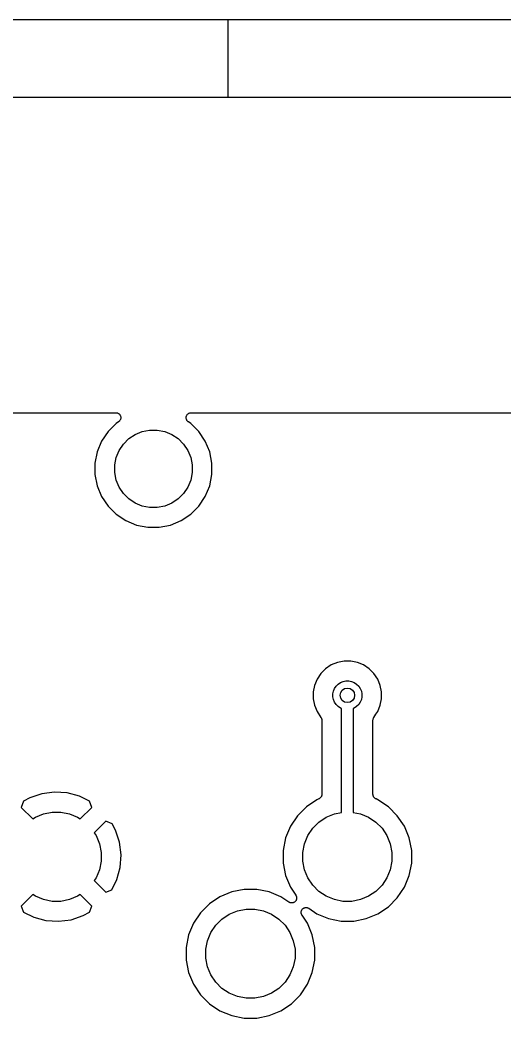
# Model space of a CAD drawing. Extents: x -66 to 211, y -177 to 13.
# Drawn here: x 29.07 to 41.55, y -12.67 to 13.06 of the extents above; entities that cross this region are included whole.
import ezdxf

# ---------------------------------------------------------------- set-up
doc = ezdxf.new("R2010")
doc.units = 0
doc.layers.add('BLACK', color=7, linetype='CONTINUOUS')

msp = doc.modelspace()

# ---------------------------------------------------------------- linework, layer by layer
at = {"layer": 'BLACK', "linetype": 'CONTINUOUS'}
for p, q in [((211.435, 13.0581), (-65.5675, 13.0581)), ((34.4325, 11.0581), (34.4325, 13.0581)), ((209.435, 11.0581), (-63.5675, 11.0581)), ((28.4807, 2.93375), (31.5408, 2.93375)), ((31.5408, 2.93375), (31.5422, 2.93374)), ((31.5422, 2.93374), (31.5422, 2.93374)), ((31.5422, 2.93374), (31.5422, 2.93374)), ((31.5422, 2.93374), (31.5425, 2.93374)), ((31.5425, 2.93374), (31.5551, 2.93233)), ((31.5551, 2.93233), (31.5668, 2.93104)), ((31.5668, 2.93104), (31.567, 2.931)), ((31.567, 2.931), (31.5672, 2.93098)), ((31.5672, 2.93098), (31.579, 2.92723)), ((31.579, 2.92723), (31.5905, 2.92361)), ((31.5905, 2.92361), (31.5906, 2.92353)), ((31.5906, 2.92353), (31.5908, 2.92348)), ((31.5908, 2.92348), (31.6016, 2.91755)), ((31.6016, 2.91755), (31.6122, 2.91173)), ((31.6122, 2.91173), (31.6124, 2.91162)), ((31.6124, 2.91162), (31.6125, 2.91154)), ((31.6125, 2.91154), (31.6221, 2.90351)), ((31.6221, 2.90351), (31.6313, 2.89585)), ((31.6313, 2.89585), (31.6314, 2.89572)), ((31.6314, 2.89572), (31.6315, 2.89561)), ((31.6315, 2.89561), (31.6394, 2.88578)), ((31.6394, 2.88578), (31.6468, 2.87657)), ((31.6468, 2.87657), (31.6469, 2.87643)), ((31.6469, 2.87643), (31.647, 2.87629)), ((31.647, 2.87629), (31.6528, 2.86528)), ((31.6528, 2.86528), (31.6584, 2.85464)), ((31.6584, 2.85464), (31.6584, 2.85447)), ((31.6584, 2.85447), (31.6585, 2.85433)), ((31.6585, 2.85433), (31.6619, 2.84279)), ((31.6619, 2.84279), (31.6654, 2.83088)), ((31.6654, 2.83088), (31.6655, 2.83071)), ((31.6655, 2.83071), (31.6655, 2.83055)), ((31.6655, 2.83055), (31.6666, 2.81839)), ((33.355, 2.81995), (33.3563, 2.83229)), ((33.3563, 2.83261), (33.3599, 2.84408)), ((33.3563, 2.83245), (33.3563, 2.83261)), ((33.3563, 2.83229), (33.3563, 2.83245)), ((33.3599, 2.84408), (33.3636, 2.85597)), ((33.3636, 2.85597), (33.3637, 2.85611)), ((33.3637, 2.85627), (33.3696, 2.86698)), ((33.3637, 2.85611), (33.3637, 2.85627)), ((33.3696, 2.86698), (33.3754, 2.87777)), ((33.3754, 2.87777), (33.3755, 2.8779)), ((33.3755, 2.8779), (33.3756, 2.87805)), ((33.3756, 2.87805), (33.3835, 2.88752)), ((33.3835, 2.88752), (33.3912, 2.89687)), ((33.3912, 2.89687), (33.3913, 2.89697)), ((33.3913, 2.89697), (33.3914, 2.8971)), ((33.3914, 2.8971), (33.401, 2.90489)), ((33.401, 2.90489), (33.4104, 2.91253)), ((33.4104, 2.91253), (33.4105, 2.91261)), ((33.4105, 2.91261), (33.4107, 2.91272)), ((33.4107, 2.91272), (33.4216, 2.9185)), ((33.4216, 2.9185), (33.4323, 2.92417)), ((33.4323, 2.92417), (33.4324, 2.92422)), ((33.4324, 2.92422), (33.4326, 2.9243)), ((33.4326, 2.9243), (33.4444, 2.92782)), ((33.4444, 2.92782), (33.456, 2.93133)), ((33.456, 2.93133), (33.4562, 2.93135)), ((33.4562, 2.93135), (33.4563, 2.9314)), ((33.4563, 2.9314), (33.4686, 2.93256)), ((33.4686, 2.93256), (33.4807, 2.93375)), ((33.4807, 2.93375), (47.5448, 2.93375)), ((31.5494, 2.6598), (31.3394, 2.44975)), ((31.6113, 2.70115), (31.5494, 2.6598)), ((31.6207, 2.70888), (31.6113, 2.70115)), ((31.6303, 2.71664), (31.6207, 2.70888)), ((31.6304, 2.71677), (31.6303, 2.71664)), ((31.6305, 2.71687), (31.6304, 2.71677)), ((31.6381, 2.72613), (31.6305, 2.71687)), ((31.646, 2.73574), (31.6381, 2.72613)), ((31.6461, 2.73588), (31.646, 2.73574)), ((31.6462, 2.73601), (31.6461, 2.73588)), ((31.6519, 2.7466), (31.6462, 2.73601)), ((31.6578, 2.75754), (31.6519, 2.7466)), ((31.6579, 2.7577), (31.6578, 2.75754)), ((31.658, 2.75784), (31.6579, 2.7577)), ((31.6615, 2.7693), (31.658, 2.75784)), ((31.6652, 2.78121), (31.6615, 2.7693)), ((31.6664, 2.79341), (31.6652, 2.78154)), ((31.6652, 2.78154), (31.6652, 2.78138)), ((31.6652, 2.78138), (31.6652, 2.78121)), ((31.6678, 2.80586), (31.6664, 2.79341)), ((31.6666, 2.81839), (31.6678, 2.8062)), ((31.6678, 2.8062), (31.6677, 2.80604)), ((31.6677, 2.80604), (31.6678, 2.80586)), ((33.3537, 2.80797), (33.355, 2.81995)), ((33.3537, 2.80781), (33.3537, 2.80797)), ((33.3537, 2.80764), (33.3537, 2.80781)), ((33.3548, 2.79544), (33.3537, 2.80764)), ((33.3559, 2.78328), (33.3548, 2.79544)), ((33.3559, 2.78312), (33.3559, 2.78328)), ((33.3559, 2.78295), (33.3559, 2.78312)), ((33.3593, 2.77135), (33.3559, 2.78295)), ((33.3628, 2.75949), (33.3593, 2.77135)), ((33.3629, 2.75934), (33.3628, 2.75949)), ((33.3629, 2.75918), (33.3629, 2.75934)), ((33.3686, 2.74835), (33.3629, 2.75918)), ((33.3742, 2.73749), (33.3686, 2.74835)), ((33.3743, 2.73736), (33.3742, 2.73749)), ((33.3744, 2.73721), (33.3743, 2.73736)), ((33.3821, 2.72764), (33.3744, 2.73721)), ((33.3897, 2.71813), (33.3821, 2.72764)), ((33.3898, 2.71802), (33.3897, 2.71813)), ((33.3899, 2.71789), (33.3898, 2.71802)), ((33.3992, 2.71009), (33.3899, 2.71789)), ((33.4087, 2.70215), (33.3992, 2.71009)), ((33.4089, 2.70197), (33.4087, 2.70215)), ((33.4089, 2.70196), (33.4089, 2.70197)), ((33.4089, 2.70195), (33.4089, 2.70196)), ((33.4101, 2.70116), (33.4089, 2.70195)), ((33.472, 2.6598), (33.4101, 2.70116)), ((33.6821, 2.44975), (33.472, 2.6598)), ((31.3394, 2.44975), (31.1743, 2.20277)), ((31.8733, 2.26521), (32.037, 2.37465)), ((32.037, 2.37465), (32.219, 2.45003)), ((32.219, 2.45003), (32.4122, 2.48846)), ((32.4122, 2.48846), (32.6092, 2.48846)), ((32.6092, 2.48846), (32.8024, 2.45003)), ((32.8024, 2.45003), (32.9844, 2.37465)), ((32.9844, 2.37465), (33.1482, 2.26521)), ((33.8471, 2.20277), (33.6821, 2.44975)), ((31.1743, 2.20277), (31.0607, 1.92833)), ((31.6245, 1.96214), (31.734, 2.12592)), ((31.734, 2.12592), (31.8733, 2.26521)), ((33.1482, 2.26521), (33.2875, 2.12592)), ((33.2875, 2.12592), (33.3969, 1.96214)), ((33.9608, 1.92833), (33.8471, 2.20277)), ((31.0607, 1.92833), (31.0027, 1.63698)), ((31.5491, 1.78015), (31.6245, 1.96214)), ((33.3969, 1.96214), (33.4723, 1.78015)), ((34.0187, 1.63698), (33.9608, 1.92833)), ((31.0027, 1.63698), (31.0027, 1.33994)), ((31.5107, 1.58695), (31.5491, 1.78015)), ((31.5107, 1.38997), (31.5107, 1.58695)), ((33.4723, 1.78015), (33.5107, 1.58695)), ((33.5107, 1.58695), (33.5107, 1.38997)), ((34.0187, 1.33994), (34.0187, 1.63698)), ((31.0027, 1.33994), (31.0607, 1.04859)), ((31.5491, 1.19677), (31.5107, 1.38997)), ((33.5107, 1.38997), (33.4723, 1.19677)), ((33.9608, 1.04859), (34.0187, 1.33994)), ((31.0607, 1.04859), (31.1743, 0.77415)), ((31.6245, 1.01478), (31.5491, 1.19677)), ((33.4723, 1.19677), (33.3969, 1.01478)), ((33.8471, 0.77415), (33.9608, 1.04859)), ((31.1743, 0.77415), (31.3394, 0.52717)), ((31.734, 0.851), (31.6245, 1.01478)), ((31.8733, 0.71171), (31.734, 0.851)), ((33.2875, 0.851), (33.1482, 0.71171)), ((33.3969, 1.01478), (33.2875, 0.851)), ((33.6821, 0.52717), (33.8471, 0.77415)), ((31.3394, 0.52717), (31.5494, 0.31712)), ((32.037, 0.60227), (31.8733, 0.71171)), ((32.219, 0.52689), (32.037, 0.60227)), ((32.4122, 0.48846), (32.219, 0.52689)), ((32.8024, 0.52689), (32.6092, 0.48846)), ((32.9844, 0.60227), (32.8024, 0.52689)), ((33.1482, 0.71171), (32.9844, 0.60227)), ((33.472, 0.31712), (33.6821, 0.52717)), ((31.5494, 0.31712), (31.7964, 0.15209)), ((32.6092, 0.48846), (32.4122, 0.48846)), ((33.225, 0.15209), (33.472, 0.31712)), ((31.7964, 0.15209), (32.0709, 0.03841)), ((32.0709, 0.03841), (32.3622, -0.01954)), ((32.6592, -0.01954), (32.9506, 0.03841)), ((32.9506, 0.03841), (33.225, 0.15209)), ((32.3622, -0.01954), (32.6592, -0.01954)), ((37.0925, -3.56852), (36.9478, -3.66515)), ((37.2532, -3.50195), (37.0925, -3.56852)), ((37.4238, -3.46802), (37.2532, -3.50195)), ((37.5977, -3.46802), (37.4238, -3.46802)), ((37.7683, -3.50195), (37.5977, -3.46802)), ((37.929, -3.56851), (37.7683, -3.50195)), ((38.0736, -3.66515), (37.929, -3.56851)), ((36.8248, -3.78814), (36.7282, -3.93276)), ((36.9478, -3.66515), (36.8248, -3.78814)), ((38.1966, -3.78814), (38.0736, -3.66515)), ((38.2932, -3.93276), (38.1966, -3.78814)), ((36.6617, -4.09346), (36.6277, -4.26405)), ((36.7282, -3.93276), (36.6617, -4.09346)), ((37.1784, -4.17339), (37.2194, -4.11197)), ((37.2194, -4.11197), (37.2717, -4.05974)), ((37.2717, -4.05974), (37.3331, -4.0187)), ((37.3331, -4.0187), (37.4013, -3.99043)), ((37.4013, -3.99043), (37.4738, -3.97602)), ((37.4738, -3.97602), (37.5477, -3.97602)), ((37.5477, -3.97602), (37.6201, -3.99043)), ((37.6201, -3.99043), (37.6883, -4.0187)), ((37.6883, -4.0187), (37.7498, -4.05974)), ((37.7498, -4.05974), (37.802, -4.11197)), ((37.802, -4.11197), (37.843, -4.17339)), ((38.3598, -4.09346), (38.2932, -3.93276)), ((38.3937, -4.26405), (38.3598, -4.09346)), ((36.6277, -4.26405), (36.6277, -4.43799)), ((37.1357, -4.31409), (37.1501, -4.24164)), ((37.1357, -4.38795), (37.1357, -4.31409)), ((37.1501, -4.24164), (37.1784, -4.17339)), ((37.843, -4.17339), (37.8713, -4.24164)), ((37.8713, -4.24164), (37.8857, -4.31409)), ((37.8857, -4.31409), (37.8857, -4.38795)), ((38.3937, -4.43799), (38.3937, -4.26405)), ((36.6277, -4.43799), (36.6617, -4.60858)), ((36.6617, -4.60858), (36.7282, -4.76927)), ((37.1501, -4.4604), (37.1357, -4.38795)), ((37.1784, -4.52865), (37.1501, -4.4604)), ((37.2194, -4.59007), (37.1784, -4.52865)), ((37.2717, -4.6423), (37.2194, -4.59007)), ((37.802, -4.59007), (37.7498, -4.6423)), ((37.843, -4.52865), (37.802, -4.59007)), ((37.8713, -4.4604), (37.843, -4.52865)), ((37.8857, -4.38795), (37.8713, -4.4604)), ((38.2932, -4.76928), (38.3598, -4.60858)), ((38.3598, -4.60858), (38.3937, -4.43799)), ((36.7282, -4.76927), (36.8289, -4.91999)), ((37.3331, -4.68334), (37.2717, -4.6423)), ((37.3583, -4.69379), (37.3331, -4.68334)), ((37.3583, -7.36932), (37.3583, -4.69379)), ((37.6883, -4.68334), (37.6631, -4.69379)), ((37.6631, -4.69379), (37.6631, -7.36932)), ((37.7498, -4.6423), (37.6883, -4.68334)), ((38.1925, -4.91999), (38.2465, -4.83926)), ((38.2465, -4.83925), (38.2932, -4.76928)), ((38.2465, -4.83926), (38.2465, -4.83925)), ((36.8289, -4.91999), (36.8291, -4.92025)), ((36.8291, -4.92025), (36.8291, -4.92026)), ((36.8291, -4.92026), (36.8291, -4.92028)), ((36.8291, -4.92028), (36.8299, -4.92147)), ((36.8299, -4.92147), (36.8353, -4.93189)), ((36.8353, -4.93189), (36.8407, -4.94215)), ((36.8407, -4.94215), (36.8409, -4.94284)), ((36.8409, -4.94284), (36.8413, -4.94348)), ((36.8413, -4.94348), (36.8445, -4.95472)), ((36.8445, -4.95472), (36.8479, -4.96588)), ((36.8479, -4.96588), (36.848, -4.9666)), ((36.848, -4.9666), (36.8482, -4.96729)), ((36.8482, -4.96729), (36.8492, -4.97889)), ((36.8492, -4.97889), (36.8503, -4.99054)), ((36.8503, -4.99054), (36.8503, -6.90562)), ((38.1711, -4.98877), (38.1724, -4.97709)), ((38.1711, -4.99019), (38.1711, -4.98877)), ((38.1711, -4.99021), (38.1711, -4.99019)), ((38.1711, -4.99023), (38.1711, -4.99021)), ((38.1711, -4.99054), (38.1711, -4.99023)), ((38.1711, -6.90562), (38.1711, -4.99054)), ((38.1724, -4.97709), (38.1736, -4.96555)), ((38.1736, -4.96555), (38.1738, -4.96486)), ((38.1738, -4.96486), (38.1739, -4.96414)), ((38.1739, -4.96414), (38.1774, -4.95295)), ((38.1774, -4.95295), (38.1808, -4.94184)), ((38.1808, -4.94184), (38.1812, -4.94121)), ((38.1812, -4.94121), (38.1814, -4.94051)), ((38.1814, -4.94051), (38.187, -4.93027)), ((38.187, -4.93027), (38.1925, -4.91999)), ((29.6342, -6.88861), (29.3229, -6.99389)), ((29.9581, -6.84635), (29.6342, -6.88861)), ((30.284, -6.86808), (29.9581, -6.84635)), ((30.5993, -6.95296), (30.284, -6.86808)), ((36.8439, -6.94336), (36.8405, -6.95463)), ((36.8475, -6.93203), (36.8439, -6.94336)), ((36.8476, -6.93147), (36.8475, -6.93203)), ((36.8478, -6.93094), (36.8476, -6.93147)), ((36.849, -6.91924), (36.8478, -6.93094)), ((36.8503, -6.90739), (36.849, -6.91924)), ((36.8503, -6.90562), (36.8503, -6.90626)), ((36.8503, -6.90626), (36.8503, -6.90629)), ((36.8503, -6.90629), (36.8503, -6.90631)), ((36.8503, -6.90631), (36.8503, -6.90739)), ((38.1723, -6.91739), (38.1711, -6.90562)), ((38.1733, -6.9292), (38.1723, -6.91739)), ((38.1735, -6.92974), (38.1733, -6.9292)), ((38.1735, -6.93029), (38.1735, -6.92974)), ((38.1769, -6.94157), (38.1735, -6.93029)), ((38.1803, -6.95299), (38.1769, -6.94157)), ((29.1622, -7.07983), (29.0974, -7.23899)), ((29.3229, -6.99389), (29.1622, -7.07983)), ((30.8601, -7.08194), (30.5993, -6.95296)), ((30.9241, -7.23899), (30.8601, -7.08194)), ((36.7254, -7.04224), (36.4538, -7.22369)), ((36.7719, -7.02295), (36.7254, -7.04224)), ((36.7824, -7.01738), (36.7719, -7.02295)), ((36.7929, -7.01189), (36.7824, -7.01738)), ((36.7933, -7.01154), (36.7929, -7.01189)), ((36.7938, -7.01128), (36.7933, -7.01154)), ((36.8029, -7.00381), (36.7938, -7.01128)), ((36.8122, -6.99636), (36.8029, -7.00381)), ((36.8125, -6.99593), (36.8122, -6.99636)), ((36.813, -6.99558), (36.8125, -6.99593)), ((36.8205, -6.98645), (36.813, -6.99558)), ((36.8281, -6.97737), (36.8205, -6.98645)), ((36.8284, -6.97688), (36.8281, -6.97737)), ((36.8287, -6.97645), (36.8284, -6.97688)), ((36.8343, -6.96605), (36.8287, -6.97645)), ((36.8401, -6.95565), (36.8343, -6.96605)), ((36.8402, -6.95512), (36.8401, -6.95565)), ((36.8405, -6.95463), (36.8402, -6.95512)), ((38.1805, -6.95348), (38.1803, -6.95299)), ((38.1807, -6.95402), (38.1805, -6.95348)), ((38.1863, -6.96449), (38.1807, -6.95402)), ((38.1917, -6.97498), (38.1863, -6.96449)), ((38.1921, -6.97541), (38.1917, -6.97498)), ((38.1923, -6.9759), (38.1921, -6.97541)), ((38.1998, -6.98511), (38.1923, -6.9759)), ((38.2072, -6.99432), (38.1998, -6.98511)), ((38.2077, -6.99468), (38.2072, -6.99432)), ((38.208, -6.99511), (38.2077, -6.99468)), ((38.2171, -7.00266), (38.208, -6.99511)), ((38.2262, -7.01028), (38.2171, -7.00266)), ((38.2267, -7.01056), (38.2262, -7.01028)), ((38.2271, -7.01091), (38.2267, -7.01056)), ((38.2375, -7.01653), (38.2271, -7.01091)), ((38.2479, -7.02226), (38.2375, -7.01653)), ((38.2489, -7.02268), (38.2479, -7.02226)), ((38.2489, -7.0227), (38.2489, -7.02268)), ((38.2489, -7.02271), (38.2489, -7.0227)), ((38.2495, -7.02295), (38.2489, -7.02271)), ((38.2961, -7.04224), (38.2495, -7.02295)), ((38.5676, -7.22368), (38.2961, -7.04224)), ((29.0974, -7.23899), (29.3969, -7.53856)), ((29.466, -7.49242), (29.6753, -7.40573)), ((29.6753, -7.40573), (29.8975, -7.36154)), ((29.8975, -7.36154), (30.124, -7.36154)), ((30.124, -7.36154), (30.3462, -7.40573)), ((30.3462, -7.40573), (30.5554, -7.49242)), ((30.6245, -7.53856), (30.9241, -7.23899)), ((36.2229, -7.45463), (36.0414, -7.72618)), ((36.4538, -7.22369), (36.2229, -7.45463)), ((36.966, -7.49242), (37.1753, -7.40573)), ((37.1753, -7.40573), (37.3583, -7.36932)), ((37.6631, -7.36932), (37.8462, -7.40573)), ((37.8462, -7.40573), (38.0554, -7.49242)), ((38.7986, -7.45463), (38.5676, -7.22368)), ((38.98, -7.72618), (38.7986, -7.45463)), ((29.3969, -7.53856), (29.466, -7.49242)), ((30.5554, -7.49242), (30.6245, -7.53856)), ((31.2833, -7.5982), (30.9837, -7.89777)), ((31.4424, -7.66299), (31.2833, -7.5982)), ((31.5284, -7.82376), (31.4424, -7.66299)), ((36.6175, -7.77846), (36.7776, -7.61828)), ((36.7776, -7.61828), (36.966, -7.49242)), ((38.0554, -7.49242), (38.2438, -7.61828)), ((38.2438, -7.61828), (38.404, -7.77846)), ((30.9837, -7.89777), (31.0298, -7.96681)), ((31.0298, -7.96681), (31.1165, -8.1761)), ((31.6336, -8.13506), (31.5284, -7.82376)), ((36.0414, -7.72618), (35.9164, -8.02792)), ((36.4049, -8.1761), (36.4916, -7.96681)), ((36.4916, -7.96681), (36.6175, -7.77846)), ((38.404, -7.77846), (38.5298, -7.96681)), ((38.5298, -7.96681), (38.6165, -8.1761)), ((39.105, -8.02792), (38.98, -7.72618)), ((31.1165, -8.1761), (31.1607, -8.39827)), ((31.6759, -8.45891), (31.6336, -8.13506)), ((35.9164, -8.02792), (35.8527, -8.34824)), ((36.3607, -8.39827), (36.4049, -8.1761)), ((38.6165, -8.1761), (38.6607, -8.39827)), ((39.1687, -8.34824), (39.105, -8.02792)), ((31.1607, -8.39827), (31.1607, -8.62481)), ((31.6542, -8.78479), (31.6759, -8.45891)), ((35.8527, -8.34824), (35.8527, -8.67484)), ((36.3607, -8.62481), (36.3607, -8.39827)), ((38.6607, -8.39827), (38.6607, -8.62481)), ((39.1687, -8.67484), (39.1687, -8.34824)), ((31.1607, -8.62481), (31.1165, -8.84698)), ((35.8527, -8.67484), (35.9164, -8.99516)), ((36.4049, -8.84698), (36.3607, -8.62481)), ((38.6607, -8.62481), (38.6165, -8.84698)), ((39.105, -8.99516), (39.1687, -8.67484)), ((31.1165, -8.84698), (31.0298, -9.05627)), ((31.5693, -9.10016), (31.6542, -8.78479)), ((35.9164, -8.99516), (36.0414, -9.2969)), ((36.4916, -9.05627), (36.4049, -8.84698)), ((38.6165, -8.84698), (38.5298, -9.05627)), ((38.98, -9.2969), (39.105, -8.99516)), ((31.0298, -9.05627), (30.9837, -9.12531)), ((30.9837, -9.12531), (31.2833, -9.42488)), ((31.4403, -9.36095), (31.5693, -9.10016)), ((36.6175, -9.24462), (36.4916, -9.05627)), ((36.7776, -9.4048), (36.6175, -9.24462)), ((38.404, -9.24462), (38.2438, -9.4048)), ((38.5298, -9.05627), (38.404, -9.24462)), ((29.3969, -9.48452), (29.0974, -9.78409)), ((29.466, -9.53066), (29.3969, -9.48452)), ((30.6245, -9.48452), (30.5554, -9.53066)), ((30.9241, -9.78409), (30.6245, -9.48452)), ((31.2833, -9.42488), (31.4403, -9.36095)), ((34.5271, -9.41725), (34.2254, -9.54224)), ((34.8474, -9.35354), (34.5271, -9.41725)), ((35.174, -9.35354), (34.8474, -9.35354)), ((35.4943, -9.41725), (35.174, -9.35354)), ((35.7961, -9.54224), (35.4943, -9.41725)), ((36.0414, -9.2969), (36.1807, -9.50541)), ((36.1807, -9.50541), (36.1817, -9.50689)), ((36.1817, -9.50689), (36.1874, -9.51789)), ((36.1874, -9.51789), (36.193, -9.5287)), ((36.966, -9.53066), (36.7776, -9.4048)), ((38.2438, -9.4048), (38.0554, -9.53066)), ((38.7986, -9.56845), (38.98, -9.2969)), ((29.6753, -9.61735), (29.466, -9.53066)), ((29.8975, -9.66154), (29.6753, -9.61735)), ((30.124, -9.66154), (29.8975, -9.66154)), ((30.3462, -9.61735), (30.124, -9.66154)), ((30.5554, -9.53066), (30.3462, -9.61735)), ((33.9538, -9.72369), (33.7229, -9.95463)), ((34.2254, -9.54224), (33.9538, -9.72369)), ((36.0046, -9.68156), (35.7961, -9.54224)), ((36.0155, -9.68741), (36.0046, -9.68156)), ((36.0262, -9.69317), (36.0155, -9.68741)), ((36.0263, -9.6932), (36.0262, -9.69317)), ((36.0264, -9.69325), (36.0263, -9.6932)), ((36.038, -9.69679), (36.0264, -9.69325)), ((36.0499, -9.70044), (36.038, -9.69679)), ((36.05, -9.70045), (36.0499, -9.70044)), ((36.0501, -9.70048), (36.05, -9.70045)), ((36.0623, -9.7017), (36.0501, -9.70048)), ((36.0746, -9.70296), (36.0623, -9.7017)), ((36.0747, -9.70295), (36.0746, -9.70296)), ((36.0748, -9.70296), (36.0747, -9.70295)), ((36.0868, -9.70181), (36.0748, -9.70296)), ((36.0993, -9.70065), (36.0868, -9.70181)), ((36.0994, -9.70062), (36.0993, -9.70065)), ((36.0995, -9.70061), (36.0994, -9.70062)), ((36.111, -9.69716), (36.0995, -9.70061)), ((36.123, -9.69359), (36.111, -9.69716)), ((36.1231, -9.69354), (36.123, -9.69359)), ((36.1232, -9.69351), (36.1231, -9.69354)), ((36.1342, -9.68769), (36.1232, -9.69351)), ((36.145, -9.68205), (36.1342, -9.68769)), ((36.1451, -9.68193), (36.145, -9.68198)), ((36.145, -9.68198), (36.145, -9.68205)), ((36.1551, -9.67385), (36.1451, -9.68193)), ((36.1642, -9.66647), (36.1551, -9.67385)), ((36.1643, -9.66639), (36.1642, -9.66647)), ((36.1644, -9.66631), (36.1643, -9.66639)), ((36.1723, -9.65681), (36.1644, -9.66631)), ((36.1801, -9.64744), (36.1723, -9.65681)), ((36.1802, -9.64734), (36.1801, -9.64744)), ((36.1861, -9.63647), (36.1802, -9.64726)), ((36.1802, -9.64726), (36.1802, -9.64734)), ((36.192, -9.62569), (36.1861, -9.63647)), ((36.1921, -9.62548), (36.192, -9.62558)), ((36.192, -9.62558), (36.192, -9.62569)), ((36.1958, -9.61371), (36.1921, -9.62548)), ((36.193, -9.5287), (36.1931, -9.5288)), ((36.1931, -9.5288), (36.1931, -9.5289)), ((36.1931, -9.5289), (36.1966, -9.54081)), ((36.1994, -9.60204), (36.1958, -9.61371)), ((36.1966, -9.54081), (36.2, -9.55249)), ((36.1995, -9.60183), (36.1994, -9.60193)), ((36.1994, -9.60193), (36.1994, -9.60204)), ((36.2008, -9.58978), (36.1995, -9.60183)), ((36.2, -9.55249), (36.2, -9.5526)), ((36.2, -9.5526), (36.2, -9.55271)), ((36.2, -9.55271), (36.201, -9.56482)), ((36.2021, -9.5774), (36.2008, -9.58978)), ((36.201, -9.56482), (36.2021, -9.57718)), ((36.2021, -9.57718), (36.2021, -9.57729)), ((36.2021, -9.57729), (36.2021, -9.5774)), ((37.1753, -9.61735), (36.966, -9.53066)), ((37.3975, -9.66154), (37.1753, -9.61735)), ((37.624, -9.66154), (37.3975, -9.66154)), ((37.8462, -9.61735), (37.624, -9.66154)), ((38.0554, -9.53066), (37.8462, -9.61735)), ((38.5676, -9.79939), (38.7986, -9.56845)), ((29.0974, -9.78409), (29.1613, -9.94114)), ((29.1613, -9.94114), (29.4221, -10.0701)), ((30.3872, -10.1345), (30.6985, -10.0292)), ((30.6985, -10.0292), (30.8593, -9.94325)), ((30.8593, -9.94325), (30.9241, -9.78409)), ((33.7229, -9.95463), (33.5414, -10.2262)), ((34.2776, -10.1183), (34.466, -9.99242)), ((34.466, -9.99242), (34.6753, -9.90573)), ((34.6753, -9.90573), (34.8975, -9.86154)), ((34.8975, -9.86154), (35.124, -9.86154)), ((35.124, -9.86154), (35.3462, -9.90573)), ((35.3462, -9.90573), (35.5554, -9.99242)), ((35.5554, -9.99242), (35.7438, -10.1183)), ((36.3193, -9.94567), (36.3207, -9.93314)), ((36.3193, -9.94579), (36.3193, -9.94567)), ((36.3193, -9.9459), (36.3193, -9.94579)), ((36.3203, -9.95772), (36.3193, -9.9459)), ((36.3214, -9.97037), (36.3203, -9.95772)), ((36.3207, -9.93314), (36.322, -9.92125)), ((36.3215, -9.97048), (36.3214, -9.97037)), ((36.3215, -9.97059), (36.3215, -9.97048)), ((36.3249, -9.98227), (36.3215, -9.97059)), ((36.322, -9.92104), (36.3258, -9.90896)), ((36.322, -9.92115), (36.322, -9.92104)), ((36.322, -9.92125), (36.322, -9.92115)), ((36.3283, -9.99418), (36.3249, -9.98227)), ((36.3258, -9.90896), (36.3293, -9.89759)), ((36.3284, -9.99428), (36.3283, -9.99418)), ((36.3284, -9.99438), (36.3284, -9.99428)), ((36.3339, -10.005), (36.3284, -9.99438)), ((36.3293, -9.89759), (36.3294, -9.8975)), ((36.3294, -9.89739), (36.3355, -9.88631)), ((36.3294, -9.8975), (36.3294, -9.89739)), ((36.3397, -10.0162), (36.3339, -10.005)), ((36.3355, -9.88631), (36.3412, -9.87582)), ((36.3407, -10.0177), (36.3397, -10.0162)), ((36.48, -10.2262), (36.3407, -10.0177)), ((36.3412, -9.87582), (36.3413, -9.87574)), ((36.3413, -9.87564), (36.3491, -9.86627)), ((36.3413, -9.87574), (36.3413, -9.87564)), ((36.3491, -9.86627), (36.357, -9.85677)), ((36.357, -9.85677), (36.3571, -9.85669)), ((36.3571, -9.85669), (36.3572, -9.85661)), ((36.3572, -9.85661), (36.3665, -9.84911)), ((36.3665, -9.84911), (36.3763, -9.84115)), ((36.3763, -9.84115), (36.3764, -9.8411)), ((36.3764, -9.8411), (36.3765, -9.84103)), ((36.3765, -9.84103), (36.3872, -9.83539)), ((36.3872, -9.83539), (36.3982, -9.82957)), ((36.3982, -9.82957), (36.3983, -9.82954)), ((36.3983, -9.82954), (36.3984, -9.82949)), ((36.3984, -9.82949), (36.4104, -9.82592)), ((36.4104, -9.82592), (36.422, -9.82247)), ((36.422, -9.82247), (36.4221, -9.82246)), ((36.4221, -9.82246), (36.4222, -9.82243)), ((36.4222, -9.82243), (36.4346, -9.82127)), ((36.4346, -9.82127), (36.4466, -9.82012)), ((36.4466, -9.82012), (36.4467, -9.82013)), ((36.4467, -9.82013), (36.4468, -9.82012)), ((36.4468, -9.82012), (36.4592, -9.82138)), ((36.4592, -9.82138), (36.4713, -9.8226)), ((36.4713, -9.8226), (36.4714, -9.82263)), ((36.4714, -9.82263), (36.4715, -9.82264)), ((36.4715, -9.82264), (36.4834, -9.82628)), ((36.4834, -9.82628), (36.495, -9.82983)), ((36.495, -9.82983), (36.4951, -9.82988)), ((36.4951, -9.82988), (36.4952, -9.82991)), ((36.4952, -9.82991), (36.5059, -9.83567)), ((36.5059, -9.83567), (36.5169, -9.84152)), ((36.5169, -9.84152), (36.7254, -9.98084)), ((36.7254, -9.98084), (37.0271, -10.1058)), ((37.9943, -10.1058), (38.2961, -9.98084)), ((38.2961, -9.98084), (38.5676, -9.79939)), ((29.4221, -10.0701), (29.7375, -10.155)), ((29.7375, -10.155), (30.0634, -10.1767)), ((30.0634, -10.1767), (30.3872, -10.1345)), ((33.5414, -10.2262), (33.4164, -10.5279)), ((33.9916, -10.4668), (34.1175, -10.2785)), ((34.1175, -10.2785), (34.2776, -10.1183)), ((35.7438, -10.1183), (35.904, -10.2785)), ((35.904, -10.2785), (36.0298, -10.4668)), ((36.605, -10.5279), (36.48, -10.2262)), ((37.0271, -10.1058), (37.3474, -10.1695)), ((37.3474, -10.1695), (37.674, -10.1695)), ((37.674, -10.1695), (37.9943, -10.1058)), ((33.4164, -10.5279), (33.3527, -10.8482)), ((33.9049, -10.6761), (33.9916, -10.4668)), ((36.0298, -10.4668), (36.1165, -10.6761)), ((36.6687, -10.8482), (36.605, -10.5279)), ((33.8607, -10.8983), (33.9049, -10.6761)), ((36.1165, -10.6761), (36.1607, -10.8983)), ((33.3527, -10.8482), (33.3527, -11.1748)), ((33.8607, -11.1248), (33.8607, -10.8983)), ((36.1607, -10.8983), (36.1607, -11.1248)), ((36.6687, -11.1748), (36.6687, -10.8482)), ((33.3527, -11.1748), (33.4164, -11.4952)), ((33.9049, -11.347), (33.8607, -11.1248)), ((36.1607, -11.1248), (36.1165, -11.347)), ((36.605, -11.4952), (36.6687, -11.1748)), ((33.4164, -11.4952), (33.5414, -11.7969)), ((33.9916, -11.5563), (33.9049, -11.347)), ((34.1175, -11.7446), (33.9916, -11.5563)), ((36.0298, -11.5563), (35.904, -11.7446)), ((36.1165, -11.347), (36.0298, -11.5563)), ((36.48, -11.7969), (36.605, -11.4952)), ((33.5414, -11.7969), (33.7229, -12.0684)), ((34.2776, -11.9048), (34.1175, -11.7446)), ((35.904, -11.7446), (35.7438, -11.9048)), ((36.2986, -12.0685), (36.48, -11.7969)), ((33.7229, -12.0684), (33.9538, -12.2994)), ((34.466, -12.0307), (34.2776, -11.9048)), ((34.6753, -12.1173), (34.466, -12.0307)), ((35.5554, -12.0307), (35.3462, -12.1173)), ((35.7438, -11.9048), (35.5554, -12.0307)), ((36.0676, -12.2994), (36.2986, -12.0685)), ((33.9538, -12.2994), (34.2254, -12.4808)), ((34.8975, -12.1615), (34.6753, -12.1173)), ((35.124, -12.1615), (34.8975, -12.1615)), ((35.3462, -12.1173), (35.124, -12.1615)), ((35.7961, -12.4808), (36.0676, -12.2994)), ((34.2254, -12.4808), (34.5271, -12.6058)), ((34.5271, -12.6058), (34.8474, -12.6695)), ((35.174, -12.6695), (35.4943, -12.6058)), ((35.4943, -12.6058), (35.7961, -12.4808)), ((34.8474, -12.6695), (35.174, -12.6695))]:
    msp.add_line(p, q, dxfattribs=at)
at = {"layer": 'BLACK'}
msp.add_circle((37.5107, -4.35102), 0.1875, dxfattribs=at)

doc.saveas('drawing.dxf')
